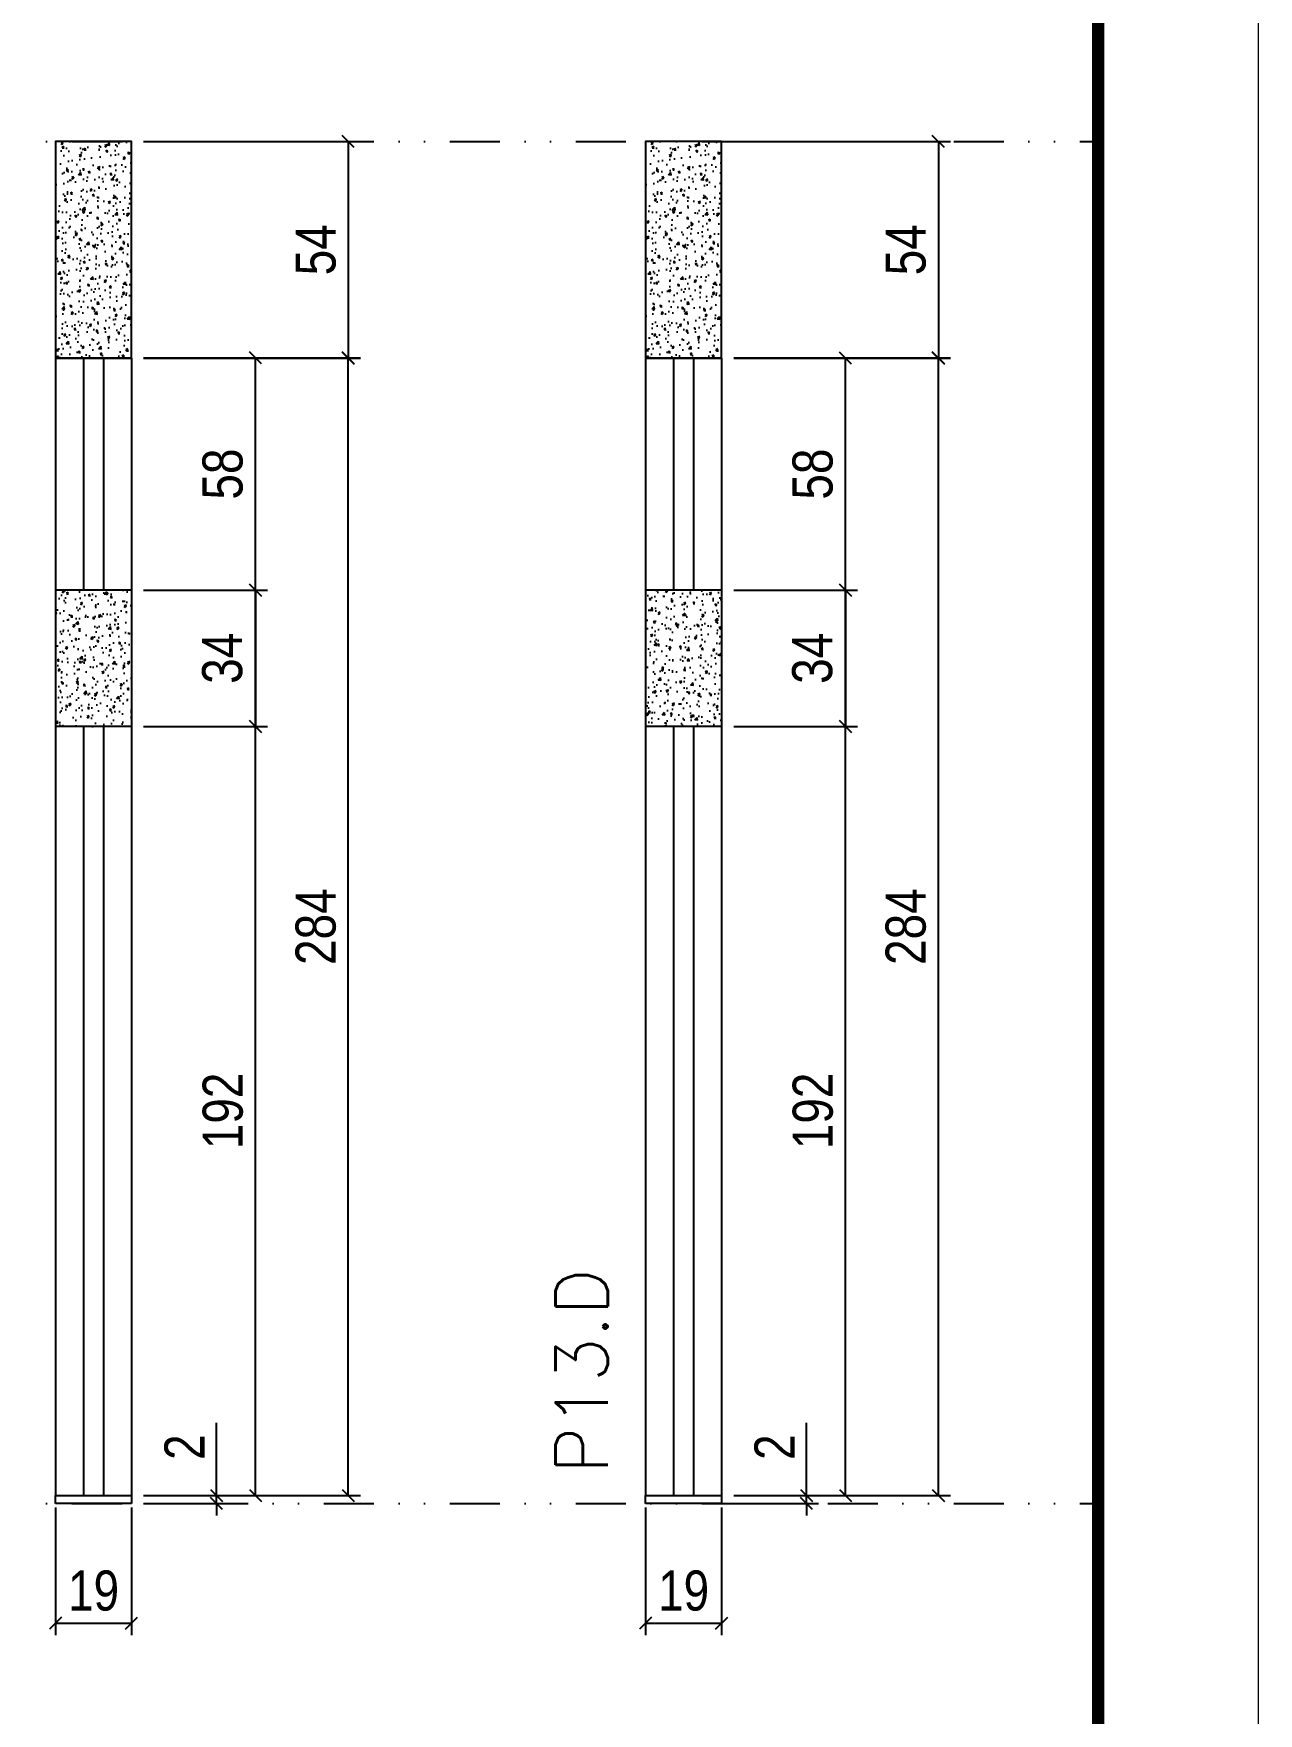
# Model space of a CAD drawing. Header units: millimetres. Extents: x 169816 to 178745, y 96537 to 113647.
# Drawn here: x 170995.3 to 171301, y 107147.2 to 107566.6 of the extents above; entities that cross this region are included whole.
import ezdxf

# ---------------------------------------------------------------- set-up
doc = ezdxf.new("R2010")
doc.units = ezdxf.units.MM
doc.linetypes.add('DASHED', pattern=[0.75, 0.5, -0.25])
doc.linetypes.add('DIVIDE2', pattern=[0.625, 0.25, -0.125, 0, -0.125, 0, -0.125])
for name, color, linetype in [('COTA', 241, 'Continuous'), ('Nível', 160, 'Continuous'), ('Painéis', 200, 'Continuous'), ('SARR_2.2x7', 40, 'Continuous')]:
    doc.layers.add(name, color=color, linetype=linetype)
for name, color, linetype, lineweight in [('Folhas', 255, 'Continuous', 9), ('SARRAFO DE PRESSAO', 251, 'DASHED', 9), ('Texto Seção', 7, 'Continuous', 15)]:
    doc.layers.add(name, color=color, linetype=linetype, lineweight=lineweight)
doc.styles.add('COTA TECNICA', font='techl___.ttf', dxfattribs={"height": 10})
doc.styles.add('COTA TECNICA-50', font='techl___.ttf', dxfattribs={"height": 10})
doc.styles.add('REGUA-120', font='ROMANS.shx', dxfattribs={"height": 15})
doc.dimstyles.new('COTA PAINEL-50', dxfattribs={"dimtxt": 10, "dimasz": 3, "dimexe": 3, "dimexo": 3, "dimgap": 3, "dimtad": 1, "dimdec": 1, "dimzin": 12, "dimdsep": 46, "dimtxsty": 'COTA TECNICA-50', "dimblk1": 'OBLIQUE', "dimblk2": 'OBLIQUE', "dimsah": 1, "dimcen": 0.9, "dimclrd": 4, "dimclre": 4, "dimclrt": 240, "dimadec": 1, "dimazin": 3, "dimtfac": 1, "dimtdec": 1, "dimtmove": 0, "dimatfit": 3, "dimfxl": 1, "dimtolj": 1, "dimtzin": 12, "dimarcsym": 0})
doc.dimstyles.new('PAINEL', dxfattribs={"dimtxt": 10, "dimasz": 3, "dimexe": 3, "dimexo": 3, "dimgap": 3, "dimtad": 1, "dimdec": 1, "dimzin": 12, "dimdsep": 46, "dimtxsty": 'COTA TECNICA', "dimblk1": 'OBLIQUE', "dimblk2": 'OBLIQUE', "dimsah": 1, "dimcen": 0.9, "dimclrd": 4, "dimclre": 4, "dimclrt": 240, "dimadec": 1, "dimazin": 3, "dimtfac": 1, "dimtdec": 1, "dimtmove": 0, "dimatfit": 3, "dimfxl": 1, "dimtolj": 1, "dimtzin": 12, "dimarcsym": 0})

# ---------------------------------------------------------------- blocks, each defined once
blk = doc.blocks.new('9999999999')
at = {"layer": 'Folhas'}
blk.add_lwpolyline([(98138.98, 34190.21), (99623.98, 34190.21), (99623.98, 35240.21), (98138.98, 35240.21)], close=True, dxfattribs=at)
at = {"layer": 'Folhas', "color": 30, "const_width": 3}
blk.add_lwpolyline([(98213.98, 34230.21), (99583.98, 34230.21), (99583.98, 35200.21), (98213.98, 35200.21)], close=True, dxfattribs=at)
blk = doc.blocks.new('_Oblique')
at = {"color": 0, "linetype": 'ByBlock', "lineweight": -2}
blk.add_line((-0.5, -0.5), (0.5, 0.5), dxfattribs=at)
blk = doc.blocks.new('*D848')
at = {"layer": 'COTA', "color": 4, "lineweight": -2, "transparency": 16777216}
for p, q in [((171000.74, 107198.64), (171000.74, 107166.74)), ((171019.74, 107198.64), (171019.74, 107166.74)), ((171000.74, 107169.74), (171019.74, 107169.74))]:
    blk.add_line(p, q, dxfattribs=at)
at = {"layer": 'Defpoints', "color": 0, "transparency": 16777216}
for p in [(171000.74, 107201.64), (171019.74, 107201.64), (171019.74, 107169.74)]:
    blk.add_point(p, dxfattribs=at)
at = {"layer": 'COTA', "color": 4, "lineweight": -2, "transparency": 16777216, "xscale": 3, "yscale": 3, "zscale": 3, "rotation": 180}
blk.add_blockref('_Oblique', (171000.74, 107169.74), dxfattribs=at)
at = {"layer": 'COTA', "color": 4, "lineweight": -2, "transparency": 16777216, "xscale": 3, "yscale": 3, "zscale": 3}
blk.add_blockref('_Oblique', (171019.74, 107169.74), dxfattribs=at)
at = {"layer": 'COTA', "color": 240, "transparency": 16777216, "insert": (171010.24, 107177.83), "char_height": 10, "attachment_point": 5, "style": 'COTA TECNICA'}
blk.add_mtext('\\A1;19', dxfattribs=at)
blk = doc.blocks.new('*D849')
at = {"layer": 'COTA', "color": 4, "lineweight": -2, "transparency": 16777216}
for p, q in [((171040.93, 107201.64), (171040.93, 107219.75)), ((171022.74, 107201.64), (171043.93, 107201.64)), ((171040.93, 107199.64), (171040.93, 107201.64)), ((171022.74, 107199.64), (171043.93, 107199.64)), ((171040.93, 107199.64), (171040.93, 107196.64))]:
    blk.add_line(p, q, dxfattribs=at)
at = {"layer": 'Defpoints', "color": 0, "transparency": 16777216}
for p in [(171019.74, 107201.64), (171040.93, 107201.64), (171019.74, 107199.64)]:
    blk.add_point(p, dxfattribs=at)
at = {"layer": 'COTA', "color": 4, "lineweight": -2, "transparency": 16777216, "xscale": 3, "yscale": 3, "zscale": 3}
for p, rotation in [((171040.93, 107201.64), 270), ((171040.93, 107199.64), 90)]:
    blk.add_blockref('_Oblique', p, dxfattribs=dict(at, rotation=rotation))
at = {"layer": 'COTA', "color": 240, "transparency": 16777216, "insert": (171032.93, 107213.69), "char_height": 10, "attachment_point": 5, "rotation": 90, "style": 'COTA TECNICA-50'}
blk.add_mtext('\\A1;2', dxfattribs=at)
blk = doc.blocks.new('*D1105')
at = {"layer": 'COTA', "color": 4, "linetype": 'ByBlock', "lineweight": -2, "transparency": 16777216}
for p, q in [((171022.74, 107539.64), (171076.83, 107539.64)), ((171073.83, 107539.64), (171073.83, 107485.61)), ((171022.74, 107485.61), (171076.83, 107485.61))]:
    blk.add_line(p, q, dxfattribs=at)
at = {"layer": 'Defpoints', "color": 0, "linetype": 'ByBlock', "transparency": 16777216}
for p in [(171019.74, 107539.64), (171019.74, 107485.61), (171073.83, 107485.61)]:
    blk.add_point(p, dxfattribs=at)
at = {"layer": 'COTA', "color": 4, "linetype": 'ByBlock', "lineweight": -2, "transparency": 16777216, "xscale": 3, "yscale": 3, "zscale": 3}
for p, rotation in [((171073.83, 107539.64), 90), ((171073.83, 107485.61), 270)]:
    blk.add_blockref('_Oblique', p, dxfattribs=dict(at, rotation=rotation))
at = {"layer": 'COTA', "color": 240, "linetype": 'ByBlock', "transparency": 16777216, "insert": (171065.72, 107512.63), "char_height": 10, "attachment_point": 5, "rotation": 90, "style": 'COTA TECNICA'}
blk.add_mtext('\\A1;54', dxfattribs=at)
blk = doc.blocks.new('*D850')
at = {"layer": 'COTA', "color": 4, "lineweight": -2, "transparency": 16777216}
for p, q in [((171022.74, 107427.64), (171053.62, 107427.64)), ((171050.62, 107393.64), (171050.62, 107427.64)), ((171022.74, 107393.64), (171053.62, 107393.64))]:
    blk.add_line(p, q, dxfattribs=at)
at = {"layer": 'Defpoints', "color": 0, "transparency": 16777216}
for p in [(171019.74, 107427.64), (171050.62, 107427.64), (171019.74, 107393.64)]:
    blk.add_point(p, dxfattribs=at)
at = {"layer": 'COTA', "color": 4, "lineweight": -2, "transparency": 16777216, "xscale": 3, "yscale": 3, "zscale": 3}
for p, rotation in [((171050.62, 107427.64), 90), ((171050.62, 107393.64), 270)]:
    blk.add_blockref('_Oblique', p, dxfattribs=dict(at, rotation=rotation))
at = {"layer": 'COTA', "color": 240, "transparency": 16777216, "insert": (171042.4, 107410.64), "char_height": 10, "attachment_point": 5, "rotation": 90, "style": 'COTA TECNICA-50'}
blk.add_mtext('\\A1;34', dxfattribs=at)
blk = doc.blocks.new('*D1106')
at = {"layer": 'COTA', "color": 4, "lineweight": -2, "transparency": 16777216}
for p, q in [((171022.74, 107427.64), (171053.62, 107427.64)), ((171050.62, 107427.64), (171050.62, 107393.64)), ((171022.74, 107393.64), (171053.62, 107393.64))]:
    blk.add_line(p, q, dxfattribs=at)
at = {"layer": 'Defpoints', "color": 0, "transparency": 16777216}
for p in [(171019.74, 107427.64), (171019.74, 107393.64), (171050.62, 107393.64)]:
    blk.add_point(p, dxfattribs=at)
at = {"layer": 'COTA', "color": 4, "lineweight": -2, "transparency": 16777216, "xscale": 3, "yscale": 3, "zscale": 3}
for p, rotation in [((171050.62, 107427.64), 90), ((171050.62, 107393.64), 270)]:
    blk.add_blockref('_Oblique', p, dxfattribs=dict(at, rotation=rotation))
at = {"layer": 'COTA', "color": 240, "transparency": 16777216, "insert": (171042.4, 107410.64), "char_height": 10, "attachment_point": 5, "rotation": 90, "style": 'COTA TECNICA'}
blk.add_mtext('\\A1;34', dxfattribs=at)
blk = doc.blocks.new('*D858')
at = {"layer": 'COTA', "color": 4, "lineweight": -2, "transparency": 16777216}
for p, q in [((171022.74, 107485.64), (171076.83, 107485.64)), ((171073.83, 107201.64), (171073.83, 107485.64)), ((171022.74, 107201.64), (171076.83, 107201.64))]:
    blk.add_line(p, q, dxfattribs=at)
at = {"layer": 'Defpoints', "color": 0, "transparency": 16777216}
for p in [(171019.74, 107485.64), (171073.83, 107485.64), (171019.74, 107201.64)]:
    blk.add_point(p, dxfattribs=at)
at = {"layer": 'COTA', "color": 4, "lineweight": -2, "transparency": 16777216, "xscale": 3, "yscale": 3, "zscale": 3}
for p, rotation in [((171073.83, 107485.64), 90), ((171073.83, 107201.64), 270)]:
    blk.add_blockref('_Oblique', p, dxfattribs=dict(at, rotation=rotation))
at = {"layer": 'COTA', "color": 240, "transparency": 16777216, "insert": (171065.73, 107343.64), "char_height": 10, "attachment_point": 5, "rotation": 90, "style": 'COTA TECNICA'}
blk.add_mtext('\\A1;284', dxfattribs=at)
blk = doc.blocks.new('*D859')
at = {"layer": 'COTA', "color": 4, "lineweight": -2, "transparency": 16777216}
for p, q in [((171148.03, 107198.64), (171148.03, 107166.74)), ((171167.03, 107198.64), (171167.03, 107166.74)), ((171148.03, 107169.74), (171167.03, 107169.74))]:
    blk.add_line(p, q, dxfattribs=at)
at = {"layer": 'Defpoints', "color": 0, "transparency": 16777216}
for p in [(171148.03, 107201.64), (171167.03, 107201.64), (171167.03, 107169.74)]:
    blk.add_point(p, dxfattribs=at)
at = {"layer": 'COTA', "color": 4, "lineweight": -2, "transparency": 16777216, "xscale": 3, "yscale": 3, "zscale": 3, "rotation": 180}
blk.add_blockref('_Oblique', (171148.03, 107169.74), dxfattribs=at)
at = {"layer": 'COTA', "color": 4, "lineweight": -2, "transparency": 16777216, "xscale": 3, "yscale": 3, "zscale": 3}
blk.add_blockref('_Oblique', (171167.03, 107169.74), dxfattribs=at)
at = {"layer": 'COTA', "color": 240, "transparency": 16777216, "insert": (171157.53, 107177.83), "char_height": 10, "attachment_point": 5, "style": 'COTA TECNICA'}
blk.add_mtext('\\A1;19', dxfattribs=at)
blk = doc.blocks.new('*D860')
at = {"layer": 'COTA', "color": 4, "lineweight": -2, "transparency": 16777216}
for p, q in [((171188.22, 107201.64), (171188.22, 107219.75)), ((171170.03, 107201.64), (171191.22, 107201.64)), ((171188.22, 107199.64), (171188.22, 107201.64)), ((171170.03, 107199.64), (171191.22, 107199.64)), ((171188.22, 107199.64), (171188.22, 107196.64))]:
    blk.add_line(p, q, dxfattribs=at)
at = {"layer": 'Defpoints', "color": 0, "transparency": 16777216}
for p in [(171167.03, 107201.64), (171188.22, 107201.64), (171167.03, 107199.64)]:
    blk.add_point(p, dxfattribs=at)
at = {"layer": 'COTA', "color": 4, "lineweight": -2, "transparency": 16777216, "xscale": 3, "yscale": 3, "zscale": 3}
for p, rotation in [((171188.22, 107201.64), 270), ((171188.22, 107199.64), 90)]:
    blk.add_blockref('_Oblique', p, dxfattribs=dict(at, rotation=rotation))
at = {"layer": 'COTA', "color": 240, "transparency": 16777216, "insert": (171180.22, 107213.69), "char_height": 10, "attachment_point": 5, "rotation": 90, "style": 'COTA TECNICA-50'}
blk.add_mtext('\\A1;2', dxfattribs=at)
blk = doc.blocks.new('*D1109')
at = {"layer": 'COTA', "color": 4, "linetype": 'ByBlock', "lineweight": -2, "transparency": 16777216}
for p, q in [((171170.03, 107539.64), (171224.12, 107539.64)), ((171221.12, 107539.64), (171221.12, 107485.61)), ((171170.03, 107485.61), (171224.12, 107485.61))]:
    blk.add_line(p, q, dxfattribs=at)
at = {"layer": 'Defpoints', "color": 0, "linetype": 'ByBlock', "transparency": 16777216}
for p in [(171167.03, 107539.64), (171167.03, 107485.61), (171221.12, 107485.61)]:
    blk.add_point(p, dxfattribs=at)
at = {"layer": 'COTA', "color": 4, "linetype": 'ByBlock', "lineweight": -2, "transparency": 16777216, "xscale": 3, "yscale": 3, "zscale": 3}
for p, rotation in [((171221.12, 107539.64), 90), ((171221.12, 107485.61), 270)]:
    blk.add_blockref('_Oblique', p, dxfattribs=dict(at, rotation=rotation))
at = {"layer": 'COTA', "color": 240, "linetype": 'ByBlock', "transparency": 16777216, "insert": (171213.01, 107512.63), "char_height": 10, "attachment_point": 5, "rotation": 90, "style": 'COTA TECNICA'}
blk.add_mtext('\\A1;54', dxfattribs=at)
blk = doc.blocks.new('*D1110')
at = {"layer": 'COTA', "color": 4, "lineweight": -2, "transparency": 16777216}
for p, q in [((171170.03, 107427.64), (171200.91, 107427.64)), ((171197.91, 107427.64), (171197.91, 107393.64)), ((171170.03, 107393.64), (171200.91, 107393.64))]:
    blk.add_line(p, q, dxfattribs=at)
at = {"layer": 'Defpoints', "color": 0, "transparency": 16777216}
for p in [(171167.03, 107427.64), (171167.03, 107393.64), (171197.91, 107393.64)]:
    blk.add_point(p, dxfattribs=at)
at = {"layer": 'COTA', "color": 4, "lineweight": -2, "transparency": 16777216, "xscale": 3, "yscale": 3, "zscale": 3}
for p, rotation in [((171197.91, 107427.64), 90), ((171197.91, 107393.64), 270)]:
    blk.add_blockref('_Oblique', p, dxfattribs=dict(at, rotation=rotation))
at = {"layer": 'COTA', "color": 240, "transparency": 16777216, "insert": (171189.69, 107410.64), "char_height": 10, "attachment_point": 5, "rotation": 90, "style": 'COTA TECNICA'}
blk.add_mtext('\\A1;34', dxfattribs=at)
blk = doc.blocks.new('*D861')
at = {"layer": 'COTA', "color": 4, "lineweight": -2, "transparency": 16777216}
for p, q in [((171170.03, 107485.64), (171224.12, 107485.64)), ((171221.12, 107201.64), (171221.12, 107485.64)), ((171170.03, 107201.64), (171224.12, 107201.64))]:
    blk.add_line(p, q, dxfattribs=at)
at = {"layer": 'Defpoints', "color": 0, "transparency": 16777216}
for p in [(171167.03, 107485.64), (171221.12, 107485.64), (171167.03, 107201.64)]:
    blk.add_point(p, dxfattribs=at)
at = {"layer": 'COTA', "color": 4, "lineweight": -2, "transparency": 16777216, "xscale": 3, "yscale": 3, "zscale": 3}
for p, rotation in [((171221.12, 107485.64), 90), ((171221.12, 107201.64), 270)]:
    blk.add_blockref('_Oblique', p, dxfattribs=dict(at, rotation=rotation))
at = {"layer": 'COTA', "color": 240, "transparency": 16777216, "insert": (171213.02, 107343.64), "char_height": 10, "attachment_point": 5, "rotation": 90, "style": 'COTA TECNICA'}
blk.add_mtext('\\A1;284', dxfattribs=at)
blk = doc.blocks.new('*D862')
at = {"layer": 'COTA', "color": 4, "lineweight": -2, "transparency": 16777216}
for p, q in [((171022.74, 107485.64), (171053.62, 107485.64)), ((171050.62, 107427.64), (171050.62, 107485.64)), ((171022.74, 107427.64), (171053.62, 107427.64))]:
    blk.add_line(p, q, dxfattribs=at)
at = {"layer": 'Defpoints', "color": 0, "transparency": 16777216}
for p in [(171019.74, 107485.64), (171050.62, 107485.64), (171019.74, 107427.64)]:
    blk.add_point(p, dxfattribs=at)
at = {"layer": 'COTA', "color": 4, "lineweight": -2, "transparency": 16777216, "xscale": 3, "yscale": 3, "zscale": 3}
for p, rotation in [((171050.62, 107485.64), 90), ((171050.62, 107427.64), 270)]:
    blk.add_blockref('_Oblique', p, dxfattribs=dict(at, rotation=rotation))
at = {"layer": 'COTA', "color": 240, "transparency": 16777216, "insert": (171042.49, 107456.64), "char_height": 10, "attachment_point": 5, "rotation": 90, "style": 'COTA TECNICA'}
blk.add_mtext('\\A1;58', dxfattribs=at)
blk = doc.blocks.new('*D863')
at = {"layer": 'COTA', "color": 4, "lineweight": -2, "transparency": 16777216}
for p, q in [((171170.03, 107427.64), (171200.91, 107427.64)), ((171197.91, 107393.64), (171197.91, 107427.64)), ((171170.03, 107393.64), (171200.91, 107393.64))]:
    blk.add_line(p, q, dxfattribs=at)
at = {"layer": 'Defpoints', "color": 0, "transparency": 16777216}
for p in [(171167.03, 107427.64), (171197.91, 107427.64), (171167.03, 107393.64)]:
    blk.add_point(p, dxfattribs=at)
at = {"layer": 'COTA', "color": 4, "lineweight": -2, "transparency": 16777216, "xscale": 3, "yscale": 3, "zscale": 3}
for p, rotation in [((171197.91, 107427.64), 90), ((171197.91, 107393.64), 270)]:
    blk.add_blockref('_Oblique', p, dxfattribs=dict(at, rotation=rotation))
at = {"layer": 'COTA', "color": 240, "transparency": 16777216, "insert": (171189.69, 107410.64), "char_height": 10, "attachment_point": 5, "rotation": 90, "style": 'COTA TECNICA'}
blk.add_mtext('\\A1;34', dxfattribs=at)
blk = doc.blocks.new('*D1113')
at = {"layer": 'COTA', "color": 4, "lineweight": -2, "transparency": 16777216}
for p, q in [((171170.03, 107485.61), (171200.91, 107485.61)), ((171197.91, 107427.64), (171197.91, 107485.61)), ((171170.03, 107427.64), (171200.91, 107427.64))]:
    blk.add_line(p, q, dxfattribs=at)
at = {"layer": 'Defpoints', "color": 0, "transparency": 16777216}
for p in [(171167.03, 107485.61), (171197.91, 107485.61), (171167.03, 107427.64)]:
    blk.add_point(p, dxfattribs=at)
at = {"layer": 'COTA', "color": 4, "lineweight": -2, "transparency": 16777216, "xscale": 3, "yscale": 3, "zscale": 3}
for p, rotation in [((171197.91, 107485.61), 90), ((171197.91, 107427.64), 270)]:
    blk.add_blockref('_Oblique', p, dxfattribs=dict(at, rotation=rotation))
at = {"layer": 'COTA', "color": 240, "transparency": 16777216, "insert": (171189.78, 107456.63), "char_height": 10, "attachment_point": 5, "rotation": 90, "style": 'COTA TECNICA'}
blk.add_mtext('\\A1;58', dxfattribs=at)
blk = doc.blocks.new('*D1551')
at = {"layer": 'COTA', "color": 4, "lineweight": -2, "transparency": 16777216}
for p, q in [((171022.74, 107393.64), (171053.62, 107393.64)), ((171050.62, 107201.64), (171050.62, 107393.64)), ((171022.74, 107201.64), (171053.62, 107201.64))]:
    blk.add_line(p, q, dxfattribs=at)
at = {"layer": 'Defpoints', "color": 0, "transparency": 16777216}
for p in [(171019.74, 107393.64), (171050.62, 107393.64), (171019.74, 107201.64)]:
    blk.add_point(p, dxfattribs=at)
at = {"layer": 'COTA', "color": 4, "lineweight": -2, "transparency": 16777216, "xscale": 3, "yscale": 3, "zscale": 3}
for p, rotation in [((171050.62, 107393.64), 90), ((171050.62, 107201.64), 270)]:
    blk.add_blockref('_Oblique', p, dxfattribs=dict(at, rotation=rotation))
at = {"layer": 'COTA', "color": 240, "transparency": 16777216, "insert": (171042.53, 107297.64), "char_height": 10, "attachment_point": 5, "rotation": 90, "style": 'COTA TECNICA'}
blk.add_mtext('\\A1;192', dxfattribs=at)
blk = doc.blocks.new('*D1552')
at = {"layer": 'COTA', "color": 4, "lineweight": -2, "transparency": 16777216}
for p, q in [((171170.03, 107393.64), (171200.91, 107393.64)), ((171197.91, 107201.64), (171197.91, 107393.64)), ((171170.03, 107201.64), (171200.91, 107201.64))]:
    blk.add_line(p, q, dxfattribs=at)
at = {"layer": 'Defpoints', "color": 0, "transparency": 16777216}
for p in [(171167.03, 107393.64), (171197.91, 107393.64), (171167.03, 107201.64)]:
    blk.add_point(p, dxfattribs=at)
at = {"layer": 'COTA', "color": 4, "lineweight": -2, "transparency": 16777216, "xscale": 3, "yscale": 3, "zscale": 3}
for p, rotation in [((171197.91, 107393.64), 90), ((171197.91, 107201.64), 270)]:
    blk.add_blockref('_Oblique', p, dxfattribs=dict(at, rotation=rotation))
at = {"layer": 'COTA', "color": 240, "transparency": 16777216, "insert": (171189.82, 107297.64), "char_height": 10, "attachment_point": 5, "rotation": 90, "style": 'COTA TECNICA'}
blk.add_mtext('\\A1;192', dxfattribs=at)

msp = doc.modelspace()

# ---------------------------------------------------------------- hatches: boundary and pattern name
at = {"layer": 'COTA', "linetype": 'ByBlock'}
h = msp.add_hatch(dxfattribs=at)
h.set_pattern_fill('AR-CONC', color=256, scale=0.03)
h.set_pattern_definition([(50, (-5, 3455.7253), (5.46554007, -0.47817257), [0.5715, -6.2865]), (355, (-5, 3455.7253), (-1.05730264, 5.73170536), [0.4572, -5.02921753]), (100.4514447, (-4.5445, 3455.6855), (4.40823741, 5.25353256), [0.48570026, -5.34270734]), (46.1842, (-5, 3457.249), (8.13237123, -1.26126984), [0.85725, -9.42975]), (96.6355576, (-4.322, 3457.144), (7.12212402, 7.42278374), [0.7285507, -8.01406824]), (351.184151, (-5, 3457.249), (7.12212402, 7.42278374), [0.685799, -7.54379196]), (21, (-4.238, 3456.8683), (4.54843174, -3.06795595), [0.5715, -6.2865]), (326, (-4.238, 3456.8683), (1.85406085, 5.52563898), [0.4572, -5.0292]), (71.451445, (-3.859, 3456.6127), (6.40249258, 2.45768307), [0.48570026, -5.34269813]), (37.5, (-5, 3455.7253), (0.092658098, 2.536651166), [0, -4.96824, 0, -5.1054, 0, -5.04825]), (7.5, (-5, 3455.7253), (2.004589875, 3.005417245), [0, -2.91084, 0, -4.85394, 0, -1.92405]), (327.5, (-6.6993, 3455.7253), (4.067717855, -0.17186232), [0, -1.905, 0, -5.9436, 0, -7.8867]), (317.5, (-7.4613, 3455.7253), (4.44387544, 0.76279473), [0, -2.4765, 0, -3.94716, 0, -5.6007])])
h.paths.add_polyline_path([(171019.74, 107485.64), (171019.74, 107539.64), (171000.74, 107539.64), (171000.74, 107485.64)])
h = msp.add_hatch(dxfattribs=at)
h.set_pattern_fill('AR-CONC', color=256, scale=0.03)
h.set_pattern_definition([(50, (142.2892, 3455.7253), (5.46554007, -0.47817257), [0.5715, -6.2865]), (355, (142.289, 3455.7253), (-1.05730264, 5.73170536), [0.4572, -5.02921753]), (100.4514447, (142.7447, 3455.6855), (4.40823741, 5.25353256), [0.48570026, -5.34270734]), (46.1842, (142.289, 3457.249), (8.13237123, -1.26126984), [0.85725, -9.42975]), (96.6355576, (142.967, 3457.144), (7.12212402, 7.42278374), [0.7285507, -8.01406824]), (351.184151, (142.289, 3457.249), (7.12212402, 7.42278374), [0.685799, -7.54379196]), (21, (143.0512, 3456.8683), (4.54843174, -3.06795595), [0.5715, -6.2865]), (326, (143.051, 3456.8683), (1.85406085, 5.52563898), [0.4572, -5.0292]), (71.451445, (143.43, 3456.6127), (6.40249258, 2.45768307), [0.48570026, -5.34269813]), (37.5, (142.2892, 3455.7253), (0.092658098, 2.536651166), [0, -4.96824, 0, -5.1054, 0, -5.04825]), (7.5, (142.2892, 3455.7253), (2.004589875, 3.005417245), [0, -2.91084, 0, -4.85394, 0, -1.92405]), (327.5, (140.59, 3455.7253), (4.067717855, -0.17186232), [0, -1.905, 0, -5.9436, 0, -7.8867]), (317.5, (139.828, 3455.7253), (4.44387544, 0.76279473), [0, -2.4765, 0, -3.94716, 0, -5.6007])])
h.paths.add_polyline_path([(171148.03, 107485.64), (171167.03, 107485.64), (171167.03, 107539.64), (171148.03, 107539.64)])
h = msp.add_hatch(dxfattribs=at)
h.set_pattern_fill('AR-CONC', color=256, scale=0.03)
h.paths.add_polyline_path([(171019.74, 107427.64), (171000.74, 107427.64), (171000.74, 107393.64), (171019.74, 107393.64)])
h = msp.add_hatch(dxfattribs=at)
h.set_pattern_fill('AR-CONC', color=256, scale=0.03)
h.paths.add_polyline_path([(171167.03, 107427.64), (171148.03, 107427.64), (171148.03, 107393.64), (171167.03, 107393.64)])

# ---------------------------------------------------------------- linework, layer by layer
for p, q in [((171000.74, 107427.64), (171000.74, 107393.64)), ((171019.74, 107427.64), (171019.74, 107393.64)), ((171148.03, 107427.64), (171148.03, 107393.64)), ((171167.03, 107427.64), (171167.03, 107393.64))]:
    msp.add_line(p, q, dxfattribs=at)
for points in [[(171000.74, 107485.61), (171019.74, 107485.61), (171019.74, 107539.64), (171000.74, 107539.64)], [(171148.03, 107485.61), (171167.03, 107485.61), (171167.03, 107539.64), (171148.03, 107539.64)]]:
    msp.add_lwpolyline(points, close=True, dxfattribs=at)
at = {"layer": 'Nível', "color": 4, "linetype": 'DIVIDE2', "ltscale": 50}
for p, q in [((170281.49, 107539.64), (171261.02, 107539.64)), ((170281.49, 107199.64), (171261.02, 107199.64))]:
    msp.add_line(p, q, dxfattribs=at)
at = {"layer": 'Painéis'}
for p, q in [((171000.74, 107485.64), (171019.74, 107485.64)), ((171000.74, 107485.61), (171000.74, 107427.64)), ((171000.74, 107485.61), (171019.74, 107485.61)), ((171019.74, 107485.61), (171000.74, 107485.61)), ((171019.74, 107485.61), (171019.74, 107427.64)), ((171148.03, 107485.64), (171167.03, 107485.64)), ((171148.03, 107485.61), (171148.03, 107427.64)), ((171148.03, 107485.61), (171167.03, 107485.61)), ((171167.03, 107485.61), (171148.03, 107485.61)), ((171167.03, 107485.61), (171167.03, 107427.64)), ((171019.74, 107427.64), (171000.74, 107427.64)), ((171167.03, 107427.64), (171148.03, 107427.64)), ((171000.74, 107393.64), (171000.74, 107201.64)), ((171019.74, 107393.64), (171000.74, 107393.64)), ((171019.74, 107393.64), (171019.74, 107201.64)), ((171148.03, 107393.64), (171148.03, 107201.64)), ((171167.03, 107393.64), (171148.03, 107393.64)), ((171167.03, 107393.64), (171167.03, 107201.64)), ((171000.74, 107201.64), (171019.74, 107201.64)), ((171000.74, 107201.64), (171019.74, 107201.64)), ((171000.74, 107199.64), (171000.74, 107201.64)), ((171019.74, 107201.64), (171019.74, 107199.64)), ((171148.03, 107201.64), (171167.03, 107201.64)), ((171148.03, 107201.64), (171167.03, 107201.64)), ((171148.03, 107199.64), (171148.03, 107201.64)), ((171167.03, 107201.64), (171167.03, 107199.64)), ((171019.74, 107199.64), (171000.74, 107199.64)), ((171167.03, 107199.64), (171148.03, 107199.64))]:
    msp.add_line(p, q, dxfattribs=at)
at = {"layer": 'SARR_2.2x7'}
for points in [[(171007.74, 107485.64), (171007.74, 107427.64)], [(171012.74, 107485.64), (171012.74, 107427.64)], [(171155.03, 107485.64), (171155.03, 107427.64)], [(171160.03, 107485.64), (171160.03, 107427.64)], [(171007.74, 107393.64), (171007.74, 107201.64)], [(171012.74, 107393.64), (171012.74, 107201.64)], [(171155.03, 107393.64), (171155.03, 107201.64)], [(171160.03, 107393.64), (171160.03, 107201.64)]]:
    msp.add_lwpolyline(points, dxfattribs=at)

# ---------------------------------------------------------------- block references
at = {"layer": 'SARRAFO DE PRESSAO', "color": 6, "linetype": 'ByBlock'}
msp.add_blockref('9999999999', (71677.04, 72684.02), dxfattribs=at)

# ---------------------------------------------------------------- texts
at = {"layer": 'Texto Seção', "insert": (171138.58, 107207.05), "char_height": 13, "width": 285.3299, "attachment_point": 7, "rotation": 90, "style": 'REGUA-120'}
msp.add_mtext('\\pxt4;P13.D', dxfattribs=at)

# ---------------------------------------------------------------- dimensions: what is measured, and where the dimension line sits
at = {"layer": 'COTA', "linetype": 'ByBlock'}
for base, p1, p2, picture, middle in [((171073.83, 107485.61), (171019.74, 107539.64), (171019.74, 107485.61), '*D1105', (171065.72, 107512.63)), ((171221.12, 107485.61), (171167.03, 107539.64), (171167.03, 107485.61), '*D1109', (171213.01, 107512.63))]:
    dim = msp.add_linear_dim(base=base, p1=p1, p2=p2, angle=90, dimstyle='PAINEL', dxfattribs=at)
    dim.commit()
    dim.dimension.update_dxf_attribs({"geometry": picture, "text_midpoint": middle})
at = {"layer": 'COTA'}
for base, p1, p2, picture, middle in [((171073.83, 107485.64), (171019.74, 107201.64), (171019.74, 107485.64), '*D858', (171065.73, 107343.64)), ((171050.62, 107485.64), (171019.74, 107427.64), (171019.74, 107485.64), '*D862', (171042.49, 107456.64)), ((171221.12, 107485.64), (171167.03, 107201.64), (171167.03, 107485.64), '*D861', (171213.02, 107343.64)), ((171050.62, 107393.64), (171019.74, 107427.64), (171019.74, 107393.64), '*D1106', (171042.4, 107410.64)), ((171197.91, 107393.64), (171167.03, 107427.64), (171167.03, 107393.64), '*D1110', (171189.69, 107410.64)), ((171050.62, 107393.64), (171019.74, 107201.64), (171019.74, 107393.64), '*D1551', (171042.53, 107297.64)), ((171197.91, 107393.64), (171167.03, 107201.64), (171167.03, 107393.64), '*D1552', (171189.82, 107297.64))]:
    dim = msp.add_linear_dim(base=base, p1=p1, p2=p2, angle=90, dimstyle='PAINEL', dxfattribs=at)
    dim.commit()
    dim.dimension.update_dxf_attribs({"geometry": picture, "text_midpoint": middle})
dim = msp.add_linear_dim(base=(171197.91, 107485.61), p1=(171167.03, 107427.64), p2=(171167.03, 107485.61), angle=90, dimstyle='PAINEL', override={"dimtmove": 1}, dxfattribs=at)
dim.commit()
dim.dimension.update_dxf_attribs({"geometry": '*D1113', "text_midpoint": (171197.91, 107456.63), "dimtype": 160})
for base, p1, p2, dimstyle, picture, middle in [((171050.62, 107427.64), (171019.74, 107393.64), (171019.74, 107427.64), 'COTA PAINEL-50', '*D850', (171050.62, 107410.64)), ((171197.91, 107427.64), (171167.03, 107393.64), (171167.03, 107427.64), 'PAINEL', '*D863', (171197.91, 107410.64)), ((171040.93, 107201.64), (171019.74, 107199.64), (171019.74, 107201.64), 'COTA PAINEL-50', '*D849', (171040.93, 107213.69)), ((171188.22, 107201.64), (171167.03, 107199.64), (171167.03, 107201.64), 'COTA PAINEL-50', '*D860', (171188.22, 107213.69))]:
    dim = msp.add_linear_dim(base=base, p1=p1, p2=p2, angle=90, dimstyle=dimstyle, dxfattribs=at)
    dim.commit()
    dim.dimension.update_dxf_attribs({"geometry": picture, "text_midpoint": middle, "dimtype": 160})
for base, p1, p2, picture, middle in [((171019.74, 107169.74), (171000.74, 107201.64), (171019.74, 107201.64), '*D848', (171010.24, 107177.83)), ((171167.03, 107169.74), (171148.03, 107201.64), (171167.03, 107201.64), '*D859', (171157.53, 107177.83))]:
    dim = msp.add_linear_dim(base=base, p1=p1, p2=p2, dimstyle='PAINEL', override={"dimarcsym": 2}, dxfattribs=at)
    dim.commit()
    dim.dimension.update_dxf_attribs({"geometry": picture, "text_midpoint": middle})

doc.saveas('drawing.dxf')
